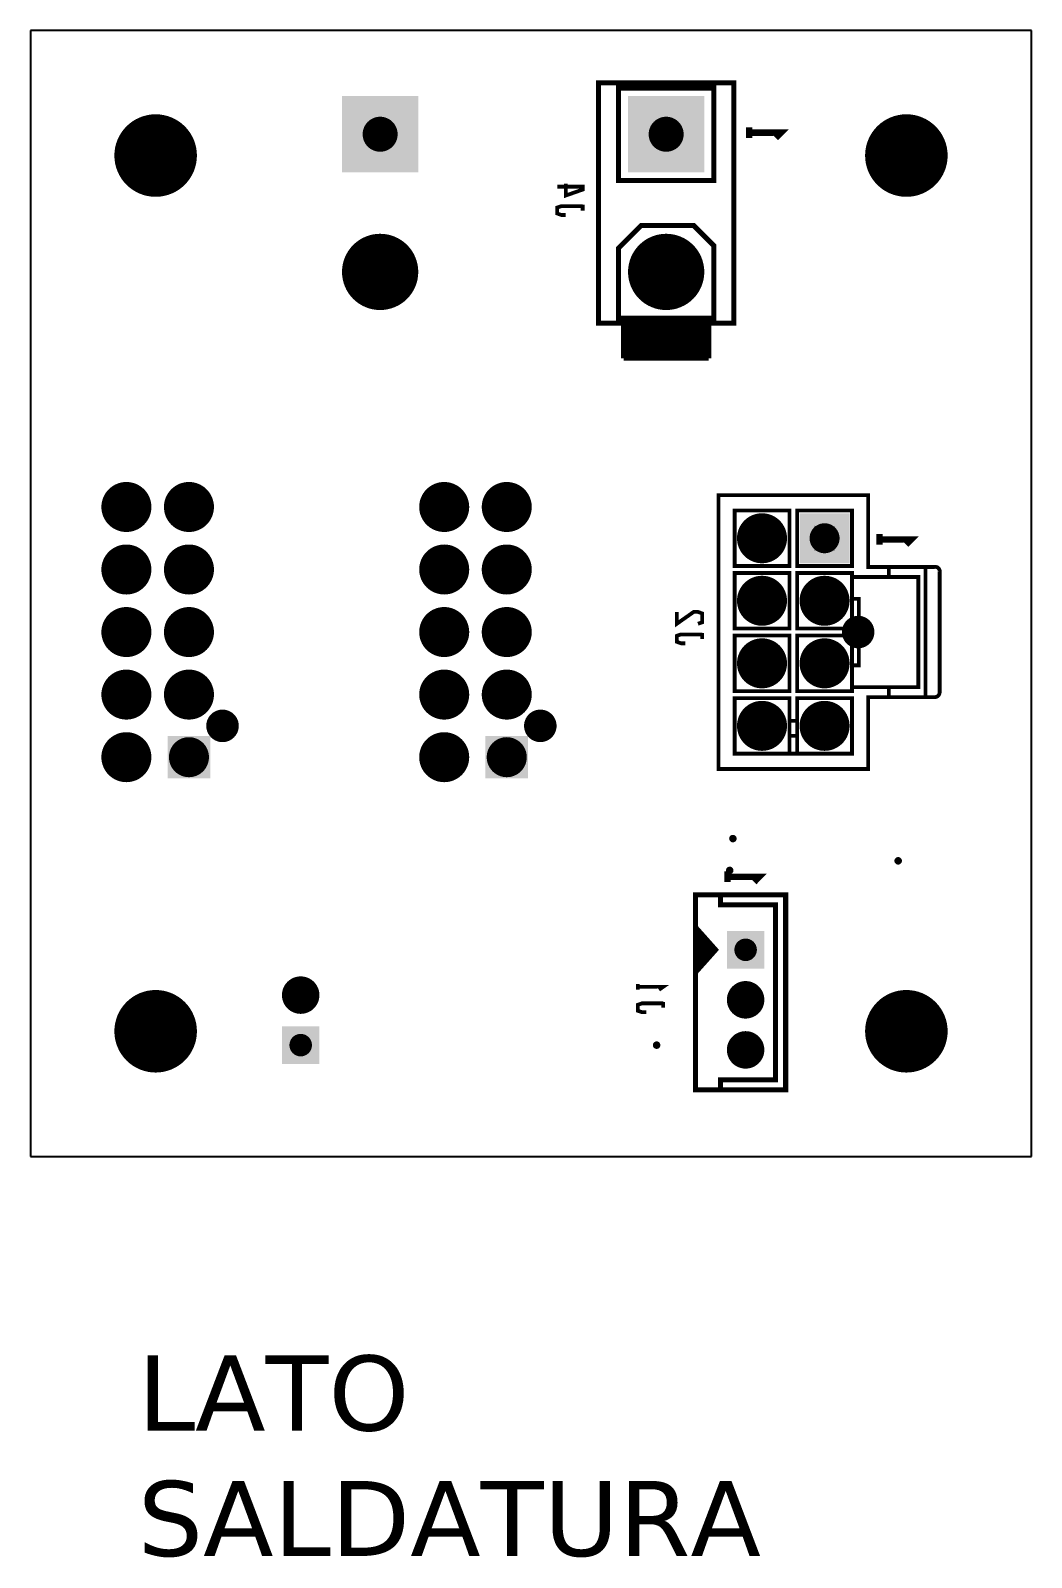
# Model space of a CAD drawing. Extents: x 0.1 to 86.4, y -32.2 to 28.9.
# Drawn here: x 46.4 to 86.4, y -32.2 to 28.9 of the extents above; entities that cross this region are included whole.
import ezdxf

# ---------------------------------------------------------------- set-up
doc = ezdxf.new("R2010")
doc.units = 0
doc.header["$MEASUREMENT"] = 0
doc.layers.get('0').update_dxf_attribs({"linetype": 'CONTINUOUS'})
for name, color, linetype in [('22-311-0_DRL', 1, 'CONTINUOUS'), ('22-311-0_SMB', 255, 'CONTINUOUS'), ('22-311-0_SSB', 1, 'CONTINUOUS')]:
    doc.layers.add(name, color=color, linetype=linetype)
doc.styles.get("Standard").update_dxf_attribs({"font": 'verdana.ttf', "height": 3})

# ---------------------------------------------------------------- blocks, each defined once
blk = doc.blocks.new('ROUND_1')
at = {"const_width": 1.64973}
blk.add_lwpolyline([(-0.824864, 0, 1), (0.824864, 0, 1)], format="xyb", close=True, dxfattribs=at)
blk = doc.blocks.new('ROUND_6')
at = {"const_width": 0.65024}
blk.add_lwpolyline([(-0.32512, 0, 1), (0.32512, 0, 1)], format="xyb", close=True, dxfattribs=at)
blk = doc.blocks.new('ROUND_26')
at = {"const_width": 0.44958}
blk.add_lwpolyline([(-0.22479, 0, 1), (0.22479, 0, 1)], format="xyb", close=True, dxfattribs=at)
blk = doc.blocks.new('ROUND_27')
at = {"const_width": 0.59944}
blk.add_lwpolyline([(-0.29972, 0, 1), (0.29972, 0, 1)], format="xyb", close=True, dxfattribs=at)
blk = doc.blocks.new('ROUND_28')
at = {"const_width": 0.69977}
blk.add_lwpolyline([(-0.349884, 0, 1), (0.349884, 0, 1)], format="xyb", close=True, dxfattribs=at)
blk = doc.blocks.new('ROUND_29')
at = {"const_width": 0.8001}
blk.add_lwpolyline([(-0.40005, 0, 1), (0.40005, 0, 1)], format="xyb", close=True, dxfattribs=at)
blk = doc.blocks.new('ROUND_30')
at = {"const_width": 0.14986}
blk.add_lwpolyline([(-0.07493, 0, 1), (0.07493, 0, 1)], format="xyb", close=True, dxfattribs=at)
blk = doc.blocks.new('ROUND_3')
at = {"const_width": 0.7493}
blk.add_lwpolyline([(-0.37465, 0, 1), (0.37465, 0, 1)], format="xyb", close=True, dxfattribs=at)
blk = doc.blocks.new('SQUARE_4')
blk.add_solid([(0.7493, 0.7493), (0.7493, -0.7493), (-0.7493, 0.7493), (-0.7493, -0.7493)])
blk = doc.blocks.new('ROUND_5')
at = {"const_width": 0.99949}
blk.add_lwpolyline([(-0.499744, 0, 1), (0.499744, 0, 1)], format="xyb", close=True, dxfattribs=at)
blk = doc.blocks.new('SQUARE_7')
blk.add_solid([(0.99949, 0.99949), (0.99949, -0.99949), (-0.99949, 0.99949), (-0.99949, -0.99949)])
blk = doc.blocks.new('ROUND_8')
at = {"const_width": 1.524}
blk.add_lwpolyline([(-0.762, 0, 1), (0.762, 0, 1)], format="xyb", close=True, dxfattribs=at)
blk = doc.blocks.new('SQUARE_9')
blk.add_solid([(1.524, 1.524), (1.524, -1.524), (-1.524, 1.524), (-1.524, -1.524)])
blk = doc.blocks.new('SQUARE_10')
blk.add_solid([(0.84963, 0.84963), (0.84963, -0.84963), (-0.84963, 0.84963), (-0.84963, -0.84963)])

msp = doc.modelspace()

# ---------------------------------------------------------------- linework, layer by layer
at = {"layer": '22-311-0_DRL'}
for p, q in [((86.371, 28.867), (46.374, 28.867)), ((46.374, 28.867), (46.374, -16.129)), ((86.371, -16.129), (86.371, 28.867)), ((46.374, -16.129), (55.264, -16.129)), ((55.264, -16.129), (86.371, -16.129))]:
    msp.add_line(p, q, dxfattribs=at)
at = {"layer": '22-311-0_SSB'}
for points, const_width in [([(74.474, 17.171), (69.074, 17.171), (69.074, 26.772), (74.474, 26.772), (74.474, 17.171)], 0.201), ([(73.674, 22.87), (69.874, 22.87), (69.874, 26.571), (73.674, 26.571), (73.674, 22.87)], 0.201), ([(75.096, 24.999), (75.096, 24.575)], 0.254), ([(75.096, 24.785), (76.366, 24.785), (76.155, 24.575)], 0.254), ([(67.761, 22.748), (67.761, 22.273), (68.436, 22.51), (68.436, 22.629), (67.42, 22.629)], 0.152), ([(68.436, 21.91), (68.436, 21.671)], 0.152), ([(67.761, 21.494), (67.591, 21.494), (67.42, 21.555), (67.42, 21.791), (67.591, 21.849), (68.436, 21.849)], 0.152), ([(73.674, 17.371), (69.874, 17.371), (69.874, 20.17), (70.773, 21.072), (72.874, 21.072), (73.674, 20.272), (73.674, 17.371)], 0.201), ([(73.473, 17.171), (70.075, 17.171), (70.075, 15.771)], 0.201), ([(73.473, 17.018), (70.075, 17.018)], 0.201), ([(70.242, 17.171), (70.242, 15.771)], 0.201), ([(70.423, 17.171), (70.423, 15.771)], 0.201), ([(70.6, 17.171), (70.6, 15.771)], 0.201), ([(70.781, 17.171), (70.781, 15.771)], 0.201), ([(70.961, 17.171), (70.961, 15.771)], 0.201), ([(71.141, 17.171), (71.141, 15.771)], 0.201), ([(71.322, 17.171), (71.322, 15.771)], 0.201), ([(71.5, 17.171), (71.5, 15.771)], 0.201), ([(71.68, 17.171), (71.68, 15.771)], 0.201), ([(71.86, 17.171), (71.86, 15.771)], 0.201), ([(72.041, 17.171), (72.041, 15.771)], 0.201), ([(72.221, 17.171), (72.221, 15.771)], 0.201), ([(72.399, 17.171), (72.399, 15.771)], 0.201), ([(72.579, 17.171), (72.579, 15.771)], 0.201), ([(72.759, 17.171), (72.759, 15.771)], 0.201), ([(72.94, 17.171), (72.94, 15.771)], 0.201), ([(73.12, 17.171), (73.12, 15.771)], 0.201), ([(73.298, 17.171), (73.298, 15.771)], 0.201), ([(73.473, 17.171), (73.473, 15.771)], 0.201), ([(73.473, 16.838), (70.075, 16.838)], 0.201), ([(73.473, 16.657), (70.075, 16.657)], 0.201), ([(73.473, 16.48), (70.075, 16.48)], 0.201), ([(73.473, 16.299), (70.075, 16.299)], 0.201), ([(73.473, 16.119), (70.075, 16.119)], 0.201), ([(73.473, 15.939), (70.075, 15.939)], 0.201), ([(73.473, 15.771), (70.075, 15.771)], 0.201), ([(80.674, 7.026), (80.674, 7.427), (79.843, 7.427), (79.843, 10.295), (73.864, 10.295), (73.864, -0.645), (79.843, -0.645), (79.843, 2.225), (80.674, 2.225), (80.674, 2.627), (81.853, 2.627), (81.853, 7.026), (80.674, 7.026), (79.198, 7.026), (79.198, 6.157), (79.198, 4.966), (77.009, 4.966), (77.009, 7.186), (79.198, 7.186), (79.198, 7.026)], 0.152), ([(74.509, 7.465), (74.509, 9.685), (76.699, 9.685), (76.699, 7.465), (74.509, 7.465)], 0.152), ([(79.198, 7.465), (77.009, 7.465), (77.009, 9.685), (79.198, 9.685), (79.198, 7.465)], 0.152), ([(75.287, 8.893), (75.922, 8.893), (75.922, 8.258), (75.287, 8.258), (75.287, 8.893), (75.437, 8.743), (75.772, 8.743), (75.772, 8.408), (75.437, 8.408), (75.437, 8.743)], 0.152), ([(75.922, 8.893), (75.772, 8.743)], 0.152), ([(78.271, 8.408), (78.421, 8.258), (78.421, 8.893), (78.271, 8.743), (78.271, 8.408), (77.936, 8.408), (77.786, 8.258), (77.786, 8.893), (77.936, 8.743), (77.936, 8.408)], 0.152), ([(77.786, 8.893), (78.421, 8.893)], 0.152), ([(78.271, 8.743), (77.936, 8.743)], 0.152), ([(80.303, 8.743), (80.303, 8.319)], 0.254), ([(80.303, 8.529), (81.573, 8.529), (81.362, 8.319)], 0.254), ([(75.287, 8.258), (75.437, 8.408)], 0.152), ([(75.922, 8.258), (75.772, 8.408)], 0.152), ([(77.786, 8.258), (78.421, 8.258)], 0.152), ([(80.674, 7.427), (82.135, 7.427)], 0.152), ([(82.503, 7.427), (82.135, 7.427), (82.135, 2.225), (82.503, 2.225)], 0.152), ([(74.509, 4.966), (74.509, 7.186), (76.699, 7.186), (76.699, 4.966), (74.509, 4.966)], 0.152), ([(82.704, 2.426), (82.704, 7.226)], 0.152), ([(75.287, 6.393), (75.922, 6.393), (75.922, 5.758), (75.772, 5.908), (75.437, 5.908), (75.287, 5.758), (75.287, 6.393), (75.437, 6.243), (75.772, 6.243), (75.772, 5.908)], 0.152), ([(75.437, 6.243), (75.437, 5.908)], 0.152), ([(75.922, 6.393), (75.772, 6.243)], 0.152), ([(80.674, 2.627), (79.198, 2.627), (79.198, 2.467), (77.009, 2.467), (77.009, 4.686), (79.198, 4.686), (79.198, 3.495), (79.473, 3.495), (79.473, 6.157), (79.198, 6.157)], 0.152), ([(78.271, 5.908), (78.421, 5.758), (78.421, 6.393), (78.271, 6.243), (78.271, 5.908), (77.936, 5.908), (77.786, 5.758), (77.786, 6.393), (77.936, 6.243), (77.936, 5.908)], 0.152), ([(77.786, 6.393), (78.421, 6.393)], 0.152), ([(78.271, 6.243), (77.936, 6.243)], 0.152), ([(72.198, 5.631), (72.198, 5.156), (72.874, 5.631), (73.044, 5.631), (73.214, 5.57), (73.214, 5.215), (73.044, 5.156)], 0.152), ([(75.287, 5.758), (75.922, 5.758)], 0.152), ([(77.786, 5.758), (78.421, 5.758)], 0.152), ([(72.536, 4.377), (72.366, 4.377), (72.198, 4.438), (72.198, 4.674), (72.366, 4.732), (73.214, 4.732)], 0.152), ([(73.214, 4.793), (73.214, 4.554)], 0.152), ([(74.509, 2.467), (74.509, 4.686), (76.699, 4.686), (76.699, 2.467), (74.509, 2.467)], 0.152), ([(75.287, 3.894), (75.922, 3.894), (75.922, 3.259), (75.772, 3.409), (75.437, 3.409), (75.287, 3.259), (75.287, 3.894), (75.437, 3.744), (75.772, 3.744), (75.772, 3.409)], 0.152), ([(75.437, 3.744), (75.437, 3.409)], 0.152), ([(75.922, 3.894), (75.772, 3.744)], 0.152), ([(78.271, 3.409), (78.421, 3.259), (78.421, 3.894), (78.271, 3.744), (78.271, 3.409), (77.936, 3.409), (77.786, 3.259), (77.786, 3.894), (77.936, 3.744), (77.936, 3.409)], 0.152), ([(77.786, 3.894), (78.421, 3.894)], 0.152), ([(78.271, 3.744), (77.936, 3.744)], 0.152), ([(75.287, 3.259), (75.922, 3.259)], 0.152), ([(77.786, 3.259), (78.421, 3.259)], 0.152), ([(79.198, 3.495), (79.198, 2.627)], 0.152), ([(74.509, -0.033), (74.509, 2.187), (76.699, 2.187), (76.699, 1.275), (77.009, 1.275), (77.009, 2.187), (79.198, 2.187), (79.198, -0.033), (74.509, -0.033)], 0.152), ([(80.674, 2.225), (82.135, 2.225)], 0.152), ([(75.437, 1.242), (75.287, 1.395), (75.287, 0.76), (75.437, 0.909), (75.437, 1.242), (75.772, 1.242), (75.922, 1.395), (75.922, 0.76), (75.772, 0.909), (75.772, 1.242)], 0.152), ([(75.287, 1.395), (75.922, 1.395)], 0.152), ([(76.699, 1.275), (76.699, 0.676), (77.009, 0.676), (77.009, 1.275)], 0.152), ([(78.271, 0.909), (78.421, 0.76), (78.421, 1.395), (78.271, 1.242), (78.271, 0.909), (77.936, 0.909), (77.786, 0.76), (77.786, 1.395), (77.936, 1.242), (77.936, 0.909)], 0.152), ([(77.786, 1.395), (78.421, 1.395)], 0.152), ([(78.271, 1.242), (77.936, 1.242)], 0.152), ([(75.287, 0.76), (75.922, 0.76)], 0.152), ([(75.437, 0.909), (75.772, 0.909)], 0.152), ([(76.699, -0.033), (76.699, 0.676)], 0.152), ([(77.009, 0.676), (77.009, -0.033)], 0.152), ([(77.786, 0.76), (78.421, 0.76)], 0.152), ([(74.23, -4.742), (74.23, -5.166)], 0.254), ([(74.23, -4.953), (75.5, -4.953), (75.289, -5.166)], 0.254), ([(72.95, -13.475), (76.549, -13.475), (76.549, -5.674), (72.95, -5.674), (72.95, -13.475)], 0.201), ([(73.948, -5.674), (73.948, -6.076), (76.148, -6.076), (76.148, -13.073), (73.948, -13.073), (73.948, -13.475)], 0.201), ([(72.95, -6.975), (72.95, -8.674)], 0.201), ([(72.95, -6.975), (73.75, -7.874), (72.95, -8.773)], 0.201), ([(73.12, -7.168), (72.95, -7.168)], 0.201), ([(73.28, -7.348), (72.95, -7.348)], 0.201), ([(73.118, -7.165), (73.118, -8.585)], 0.201), ([(73.298, -7.366), (73.298, -8.382)], 0.201), ([(73.44, -7.526), (72.95, -7.526)], 0.201), ([(73.6, -7.706), (72.95, -7.706)], 0.201), ([(73.737, -7.887), (72.95, -7.887)], 0.201), ([(73.476, -7.569), (73.476, -8.181)], 0.201), ([(73.656, -7.77), (73.656, -7.978)], 0.201), ([(73.577, -8.067), (72.95, -8.067)], 0.201), ([(73.417, -8.247), (72.95, -8.247)], 0.201), ([(73.257, -8.425), (72.95, -8.425)], 0.201), ([(73.097, -8.605), (72.95, -8.605)], 0.201), ([(72.95, -8.674), (72.95, -8.773)], 0.201), ([(70.641, -9.235), (70.641, -9.471)], 0.152), ([(70.641, -9.352), (71.657, -9.352), (71.487, -9.471)], 0.152), ([(70.979, -10.368), (70.809, -10.368), (70.641, -10.31), (70.641, -10.073), (70.809, -10.013), (71.657, -10.013)], 0.152), ([(71.657, -9.954), (71.657, -10.19)], 0.152)]:
    msp.add_lwpolyline(points, dxfattribs=dict(at, const_width=const_width))
at = {"layer": '22-311-0_SSB', "const_width": 0.152}
for points in [[(82.533, 7.43, 0.047472), (82.5, 7.43)], [(82.706, 7.257, 0.414214), (82.533, 7.43)], [(82.704, 7.226, 0.044335), (82.706, 7.257)], [(82.503, 2.225, 0.414214), (82.704, 2.426)]]:
    msp.add_lwpolyline(points, format="xyb", dxfattribs=at)

# ---------------------------------------------------------------- block references
at = {"layer": '22-311-0_DRL'}
for name, p in [('ROUND_1', (51.373, 23.871)), ('ROUND_28', (60.344, 24.722)), ('ROUND_28', (71.774, 24.722)), ('ROUND_1', (81.373, 23.871)), ('ROUND_28', (60.344, 19.22)), ('ROUND_28', (71.774, 19.22)), ('ROUND_27', (50.204, 9.825)), ('ROUND_27', (52.704, 9.825)), ('ROUND_27', (62.904, 9.825)), ('ROUND_27', (65.404, 9.825)), ('ROUND_27', (75.604, 8.575)), ('ROUND_27', (78.104, 8.575)), ('ROUND_27', (50.204, 7.326)), ('ROUND_27', (52.704, 7.326)), ('ROUND_27', (62.904, 7.326)), ('ROUND_27', (65.404, 7.326)), ('ROUND_27', (75.604, 6.076)), ('ROUND_27', (78.104, 6.076)), ('ROUND_27', (50.204, 4.826)), ('ROUND_27', (52.704, 4.826)), ('ROUND_27', (62.904, 4.826)), ('ROUND_27', (65.404, 4.826)), ('ROUND_6', (79.445, 4.826)), ('ROUND_27', (75.604, 3.576)), ('ROUND_27', (78.104, 3.576)), ('ROUND_27', (50.204, 2.327)), ('ROUND_27', (52.704, 2.327)), ('ROUND_27', (62.904, 2.327)), ('ROUND_27', (65.404, 2.327)), ('ROUND_6', (54.045, 1.077)), ('ROUND_6', (66.745, 1.077)), ('ROUND_27', (75.604, 1.077)), ('ROUND_27', (78.104, 1.077)), ('ROUND_29', (52.704, -0.175)), ('ROUND_29', (65.404, -0.175)), ('ROUND_27', (50.204, -0.175)), ('ROUND_27', (62.904, -0.175)), ('ROUND_30', (74.441, -3.429)), ('ROUND_30', (81.045, -4.318)), ('ROUND_30', (74.314, -4.699)), ('ROUND_26', (74.949, -7.874)), ('ROUND_1', (51.373, -11.13)), ('ROUND_26', (57.169, -9.685)), ('ROUND_26', (74.949, -9.873)), ('ROUND_1', (81.373, -11.13)), ('ROUND_26', (57.169, -11.684)), ('ROUND_30', (71.393, -11.684)), ('ROUND_26', (74.949, -11.874))]:
    msp.add_blockref(name, p, dxfattribs=at)
at = {"layer": '22-311-0_SMB'}
for name, p in [('SQUARE_9', (60.344, 24.722)), ('SQUARE_9', (71.774, 24.722)), ('ROUND_8', (60.344, 19.22)), ('ROUND_8', (71.774, 19.22)), ('ROUND_5', (50.204, 9.825)), ('ROUND_5', (52.704, 9.825)), ('ROUND_5', (62.904, 9.825)), ('ROUND_5', (65.404, 9.825)), ('ROUND_5', (75.604, 8.575)), ('SQUARE_7', (78.104, 8.575)), ('ROUND_5', (50.204, 7.326)), ('ROUND_5', (52.704, 7.326)), ('ROUND_5', (62.904, 7.326)), ('ROUND_5', (65.404, 7.326)), ('ROUND_5', (75.604, 6.076)), ('ROUND_5', (78.104, 6.076)), ('ROUND_5', (50.204, 4.826)), ('ROUND_5', (52.704, 4.826)), ('ROUND_5', (62.904, 4.826)), ('ROUND_5', (65.404, 4.826)), ('ROUND_5', (75.604, 3.576)), ('ROUND_5', (78.104, 3.576)), ('ROUND_5', (50.204, 2.327)), ('ROUND_5', (52.704, 2.327)), ('ROUND_5', (62.904, 2.327)), ('ROUND_5', (65.404, 2.327)), ('ROUND_5', (75.604, 1.077)), ('ROUND_5', (78.104, 1.077)), ('ROUND_5', (50.204, -0.175)), ('SQUARE_10', (52.704, -0.175)), ('ROUND_5', (62.904, -0.175)), ('SQUARE_10', (65.404, -0.175)), ('SQUARE_4', (74.949, -7.874)), ('ROUND_3', (57.169, -9.685)), ('ROUND_3', (74.949, -9.873)), ('SQUARE_4', (57.169, -11.684)), ('ROUND_3', (74.949, -11.874))]:
    msp.add_blockref(name, p, dxfattribs=at)

# ---------------------------------------------------------------- texts
at = {"linetype": 'Continuous'}
for s, p in [('LATO', (50.657, -27.087)), ('SALDATURA', (50.657, -32.102))]:
    msp.add_text(s, height=3, dxfattribs=at).set_placement(p)

doc.saveas('drawing.dxf')
